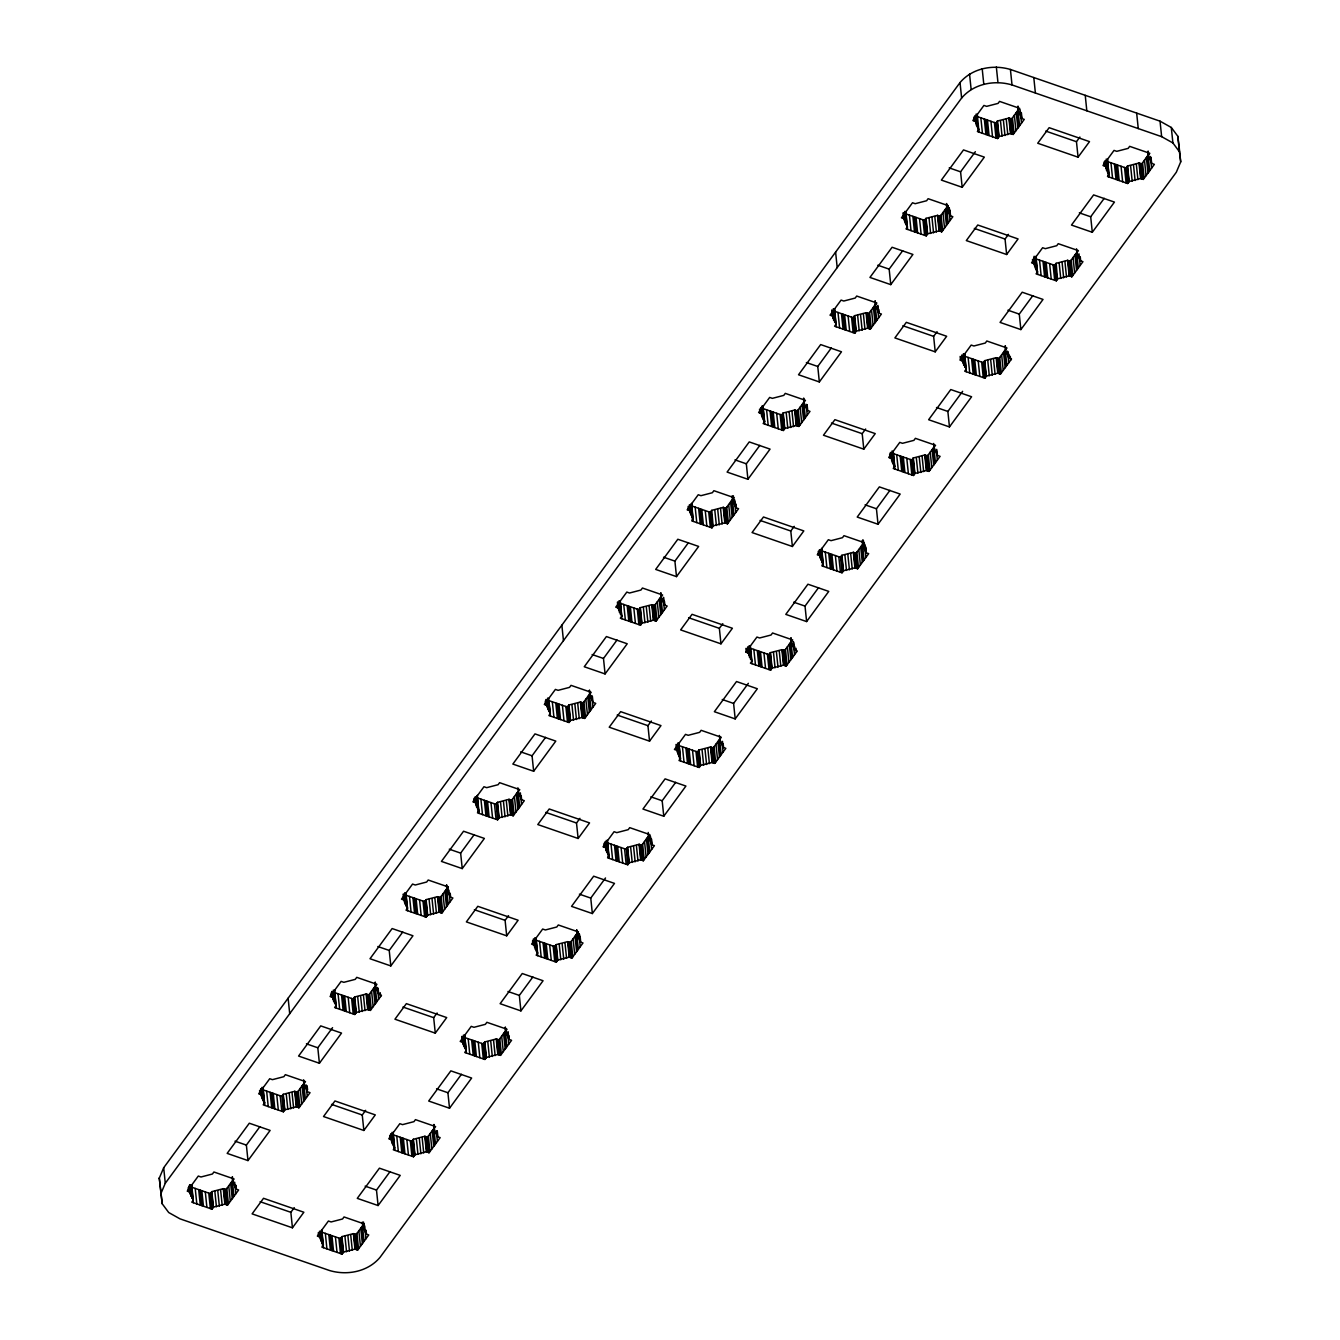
<?xml version="1.0" encoding="UTF-8"?>
<svg xmlns="http://www.w3.org/2000/svg" width="1340" height="1340" viewBox="0 0 1340 1340"><rect width="100%" height="100%" fill="white"/><g stroke="black" fill="none" stroke-linecap="round" stroke-linejoin="round"><path stroke-width="1.5" d="M159.292 1178.128L163.681 1167.76L960.026 82.561C972.187 68.189 992.84 64.27 1010.41 69.462L1160.038 121.17L1171.294 127.467L1177.81 136.245L1179.1 146.395L1180.707 161.872L1176.319 172.24L379.974 1257.439C367.813 1271.811 347.161 1275.73 329.59 1270.538L179.962 1218.831L168.706 1212.533L162.19 1203.755L159.292 1178.128L162.19 1203.755M160.901 1193.605L165.289 1183.254L961.634 98.038C973.778 83.666 994.448 79.747 1012.018 84.939L1161.646 136.663L1172.902 142.945L1179.418 151.738L1180.707 161.872M261.819 1089.035L263.076 1087.343L264.767 1105.383M405.183 893.696L405.92 892.675L407.528 908.168L406.037 910.178L426.204 917.146L427.695 915.136L426.087 899.643L437.527 896.678L440.224 897.616L441.831 913.093L439.118 912.155L427.695 915.136M548.529 698.341L550.355 713.5L548.881 715.527L569.048 722.495L570.522 720.468L568.931 704.991L580.371 702.026L583.068 702.947L584.659 718.441L581.962 717.503L570.522 720.468M761.773 407.745L763.03 406.037L764.621 421.514L763.147 423.541L783.314 430.508L784.788 428.482L783.197 413.005L794.637 410.04L797.333 410.961L798.925 426.455L796.228 425.517L784.788 428.482M976.039 115.759L977.279 114.051L978.987 132.09M191.52 1191.478L191.654 1184.66L193.261 1200.154L191.771 1202.164L211.938 1209.132L213.429 1207.122L211.82 1191.629L223.261 1188.664L225.958 1189.602L227.566 1205.079L224.869 1204.141L213.429 1207.122M336.189 1008.049L334.498 990.009L336.106 1005.486L334.615 1007.513L354.782 1014.481L356.272 1012.454L354.665 996.977L366.105 994.012L368.802 994.933L370.409 1010.427L367.696 1009.489L356.272 1012.454M621.877 618.745L620.186 600.688L621.777 616.182L620.303 618.192L640.47 625.16L641.944 623.15L640.353 607.656L651.793 604.692L654.49 605.63L656.081 621.107L653.384 620.169L641.944 623.15M836.143 326.759L834.452 308.703L836.043 324.196L834.569 326.206L854.736 333.174L856.21 331.164L854.619 315.671L866.042 312.706L868.755 313.644L870.347 329.121L867.65 328.183L856.21 331.164M211.938 1209.132L210.346 1193.655L211.82 1191.629M260.747 1088.934L261.618 1096.89L264.684 1102.82L263.193 1104.83L283.36 1111.815L284.851 1109.788L296.291 1106.823L298.988 1107.745L297.38 1092.268L294.683 1091.33L283.243 1094.311L281.769 1096.321L261.602 1089.353M354.782 1014.481L353.191 999.003L354.665 996.977M426.204 917.146L424.613 901.669L426.087 899.643M513.237 815.759L524.308 800.683L521.612 799.745L518.279 791.672L519.769 789.645L499.602 782.677L498.111 784.704L486.671 787.669L483.975 786.731L472.903 801.822L475.616 802.76L478.933 810.834L477.459 812.844L497.626 819.829L499.1 817.802L510.54 814.837L513.237 815.759L511.645 800.281L508.949 799.344L497.508 802.325L496.018 804.335L475.851 797.367M569.048 722.495L567.44 707.018L568.931 704.991M640.47 625.16L638.862 609.683L640.353 607.656M711.892 527.843L710.284 512.349L711.774 510.339L723.215 507.357L725.912 508.296L727.503 523.773L724.806 522.851L713.366 525.816L711.892 527.843L691.725 520.858L693.199 518.848L689.865 510.774L687.169 509.837L698.24 494.745L700.937 495.683L712.378 492.718L713.868 490.691L734.035 497.659L732.544 499.686L735.878 507.76L738.575 508.697L727.503 523.773M783.314 430.508L781.706 415.031L783.197 413.005M854.736 333.174L853.128 317.697L854.619 315.671M926.158 235.857L924.55 220.363L926.024 218.353L937.464 215.372L940.177 216.309L941.769 231.786L939.072 230.865L927.632 233.83L926.158 235.857L905.991 228.872L907.465 226.862L904.131 218.789L901.435 217.851L912.506 202.759L915.203 203.697L926.644 200.732L928.118 198.705L948.284 205.673L946.811 207.7L950.144 215.773L952.841 216.712L941.769 231.786M997.563 138.523L995.972 123.045L997.446 121.019L1008.886 118.054L1011.583 118.975L1013.191 134.469L1010.494 133.531L999.054 136.496L997.563 138.523L977.396 131.555L978.887 129.528L975.553 121.454L972.857 120.516L983.928 105.441L986.625 106.362L998.066 103.398L999.54 101.388L1019.707 108.356L1018.232 110.366L1021.566 118.439L1024.263 119.377L1013.191 134.469M247.984 1160.591L270.127 1130.407L249.307 1123.222L227.164 1153.388L247.984 1160.591L246.376 1145.097L259.91 1126.655M319.406 1063.256L341.533 1033.09L320.729 1025.887L298.585 1056.054L319.406 1063.256L317.798 1047.779L332.555 1027.663M390.828 965.922L412.954 935.755L392.134 928.553L370.007 958.736L390.828 965.922L389.22 950.445L402.754 932.003M462.233 868.605L484.377 838.421L463.556 831.236L441.43 861.402L462.233 868.605L460.642 853.111L474.176 834.669M533.655 771.27L555.798 741.104L534.978 733.901L512.851 764.068L533.655 771.27L532.064 755.794L545.598 737.352M605.077 673.936L627.221 643.769L606.4 636.567L584.257 666.75L605.077 673.936L603.486 658.459L617.02 640.018M676.499 576.619L698.643 546.435L677.822 539.25L655.679 569.416L676.499 576.619L674.908 561.125L688.425 542.683M747.921 479.284L770.065 449.118L749.244 441.915L727.101 472.082L747.921 479.284L746.33 463.807L759.847 445.366M819.343 381.95L841.486 351.784L820.666 344.581L798.523 374.764L819.343 381.95L817.752 366.473L831.269 348.031M890.765 284.633L912.909 254.449L892.088 247.264L869.945 277.43L890.765 284.633L889.157 269.139L902.691 250.697M962.187 187.298L984.331 157.132L963.51 149.929L941.367 180.096L962.187 187.298L960.579 171.822L975.352 151.705M225.958 1189.602L232.356 1180.875L233.964 1196.352M297.38 1092.268L303.778 1083.541L305.386 1099.034M368.802 994.933L375.2 986.223L376.808 1001.7M440.224 897.616L446.622 888.889L448.23 904.366M511.645 800.281L518.044 791.555M583.068 702.947L589.466 694.237L591.057 709.714M654.49 605.63L660.888 596.903L662.479 612.38M725.912 508.296L732.31 499.569M797.333 410.961L803.732 402.251L805.323 417.728M868.755 313.644L875.154 304.917L876.745 320.394M940.177 216.309L946.576 207.583M1011.583 118.975L1017.998 110.265L1019.589 125.742M227.566 1205.079L238.637 1189.987L235.941 1189.066L232.607 1180.976L234.081 1178.966L213.914 1171.998L212.44 1174.007L201 1176.989L198.303 1176.051L187.232 1191.143L189.928 1192.064L193.261 1200.154M298.988 1107.745L310.059 1092.669L307.346 1091.732L304.029 1083.658L305.503 1081.631L285.336 1074.663L283.862 1076.69L272.422 1079.655L269.725 1078.717L258.654 1093.809L261.35 1094.747M370.409 1010.427L381.481 995.335L378.768 994.397L375.451 986.324L376.925 984.314L356.758 977.346L355.267 979.356L343.844 982.321L341.13 981.399L330.076 996.474L332.772 997.412L336.106 1005.486M441.831 913.093L452.887 898.001L450.19 897.08L446.856 888.99L448.347 886.979L428.18 880.012L426.69 882.022L415.266 885.003L412.553 884.065L401.481 899.157L404.194 900.078L407.528 908.168M584.659 718.441L595.731 703.349L593.034 702.411L589.701 694.338L591.191 692.328L571.024 685.36L569.534 687.37L558.093 690.335L555.396 689.413L544.325 704.488L547.021 705.426L550.355 713.5M656.081 621.107L667.153 606.015L664.456 605.094L661.122 597.004L662.613 594.994L642.446 588.025L640.956 590.035L629.515 593.017L626.819 592.079L615.747 607.171L618.444 608.092L621.777 616.182M798.925 426.455L809.996 411.363L807.3 410.425L803.966 402.352L805.457 400.342L785.274 393.374L783.799 395.384L772.359 398.349L769.663 397.427L758.591 412.502L761.288 413.44L764.621 421.514M870.347 329.121L881.419 314.029L878.722 313.108L875.389 305.017L876.863 303.007L856.696 296.04L855.221 298.05L843.781 301.031L841.085 300.093L830.013 315.185L832.71 316.106L836.043 324.196M292.438 1227.809L303.862 1212.231L263.528 1198.295L252.104 1213.873L292.438 1227.809L290.847 1212.315L294.264 1207.658M363.86 1130.474L375.284 1114.897L334.95 1100.961L323.526 1116.538L363.86 1130.474L362.252 1114.997L365.686 1110.324M435.282 1033.14L446.706 1017.579L406.372 1003.643L394.948 1019.204L435.282 1033.14L433.674 1017.663L437.108 1012.99M506.704 935.823L518.128 920.245L477.794 906.309L466.37 921.887L506.704 935.823L505.096 920.329L508.53 915.672M578.126 838.488L589.55 822.911L549.216 808.975L537.792 824.552L578.126 838.488L576.518 823.011L579.952 818.338M649.548 741.154L660.972 725.593L620.638 711.657L609.214 727.218L649.548 741.154L647.94 725.677L651.374 721.004M720.97 643.837L732.394 628.259L692.06 614.323L680.636 629.9L720.97 643.837L719.362 628.343L722.796 623.686M792.392 546.502L803.816 530.925L763.482 516.989L752.058 532.566L792.392 546.502L790.784 531.025L794.218 526.352M863.798 449.168L875.238 433.607L834.904 419.671L823.464 435.232L863.798 449.168L862.206 433.691L865.64 429.018M935.22 351.851L946.66 336.273L906.326 322.337L894.885 337.915L935.22 351.851L933.628 336.357L937.062 331.7M1006.642 254.516L1018.082 238.939L977.748 225.003L966.308 240.58L1006.642 254.516L1005.05 239.039L1008.467 234.366M1078.063 157.182L1089.504 141.621L1049.153 127.685L1037.729 143.246L1078.063 157.182L1076.472 141.705L1079.889 137.032M391.933 1134.008L393.19 1132.3L394.881 1150.357M606.199 842.023L607.456 840.314L609.147 858.371M749.546 646.667L750.299 645.662L751.891 661.139L750.417 663.166L770.584 670.134L772.058 668.107L770.466 652.63L781.907 649.666L784.604 650.587L786.195 666.081L783.498 665.143L772.058 668.107M321.433 1234.508L321.767 1229.634L323.375 1245.111L321.885 1247.138L342.052 1254.106L343.543 1252.079L341.935 1236.602L353.375 1233.638L356.072 1234.559L357.68 1250.053L354.983 1249.115L343.543 1252.079M466.303 1053.022L464.611 1034.983L466.219 1050.459L464.729 1052.47L484.896 1059.454L486.387 1057.428L484.779 1041.95L496.219 1038.969L498.916 1039.907L500.524 1055.384L497.81 1054.463L486.387 1057.428M535.899 944.466L536.034 937.648L537.625 953.125L536.151 955.152L556.318 962.12L557.792 960.093L556.201 944.616L567.641 941.651L570.337 942.573L571.929 958.067L569.232 957.128L557.792 960.093M680.569 761.036L678.878 742.996L680.469 758.474L678.995 760.483L699.162 767.468L700.636 765.442L699.044 749.965L710.485 746.983L713.182 747.921L714.773 763.398L712.076 762.477L700.636 765.442M894.835 469.05L893.144 451.01L894.735 466.488L893.261 468.498L913.428 475.482L914.902 473.456L913.311 457.979L924.734 454.997L927.448 455.935L929.039 471.412L926.342 470.491L914.902 473.456M966.257 371.716L964.549 353.676L966.157 369.153L964.683 371.18L984.85 378.148L986.324 376.121L984.732 360.644L996.156 357.68L998.87 358.601L1000.461 374.095L997.764 373.156L986.324 376.121M1109.084 177.064L1107.393 159.024L1109.001 174.502L1107.51 176.511L1127.677 183.496L1129.168 181.47L1127.56 165.993L1139 163.011L1141.697 163.949L1143.305 179.426L1140.608 178.505L1129.168 181.47M342.052 1254.106L340.46 1238.612L341.935 1236.602M413.474 1156.772L411.882 1141.295L413.357 1139.268L424.797 1136.303L427.493 1137.241L429.102 1152.718L426.388 1151.78L414.965 1154.762L413.474 1156.772L393.307 1149.804L394.798 1147.794L391.732 1141.864L390.861 1133.908M484.896 1059.454L483.305 1043.96L484.779 1041.95M556.318 962.12L554.726 946.626L556.201 944.616M605.127 841.922L605.981 849.878L609.047 855.808L607.573 857.818L627.74 864.786L629.214 862.776L640.654 859.794L643.351 860.732L641.76 845.255L639.063 844.317L627.622 847.282L626.132 849.309L605.965 842.341M699.162 767.468L697.554 751.975L699.044 749.965M770.584 670.134L768.976 654.64L770.466 652.63M819.377 549.936L820.248 557.892L823.313 563.822L821.839 565.832L842.006 572.8L843.48 570.79L854.92 567.808L857.617 568.746L856.026 553.269L853.329 552.331L841.889 555.296L840.398 557.323L820.231 550.355M913.428 475.482L911.82 459.989L913.311 457.979M984.85 378.148L983.242 362.654L984.732 360.644M1056.272 280.814L1054.664 265.337L1056.138 263.31L1067.578 260.345L1070.275 261.283L1071.883 276.76L1069.186 275.822L1057.746 278.804L1056.272 280.814L1036.088 273.846L1037.579 271.836L1034.245 263.745L1031.549 262.824L1042.62 247.733L1045.317 248.671L1056.757 245.689L1058.231 243.679L1078.399 250.647L1076.925 252.657L1080.258 260.747L1082.955 261.668L1071.883 276.76M1127.677 183.496L1126.086 168.002L1127.56 165.993M378.098 1205.548L400.225 1175.381L379.421 1168.178L357.278 1198.362L378.098 1205.548L376.49 1190.071L390.024 1171.629M449.52 1108.23L471.647 1078.047L450.843 1070.861L428.7 1101.028L449.52 1108.23L447.912 1092.736L461.446 1074.295M520.925 1010.896L543.069 980.729L522.248 973.527L500.121 1003.694L520.925 1010.896L519.334 995.419L532.868 976.977M592.347 913.562L614.49 883.395L593.67 876.193L571.544 906.376L592.347 913.562L590.756 898.085L605.513 877.968M663.769 816.244L685.913 786.061L665.092 778.875L642.949 809.042L663.769 816.244L662.178 800.75L675.712 782.309M735.191 718.91L757.335 688.743L736.514 681.541L714.371 711.707L735.191 718.91L733.6 703.433L748.356 683.316M806.613 621.576L828.756 591.409L807.936 584.207L785.793 614.39L806.613 621.576L805.022 606.099L818.539 587.657M878.035 524.258L900.178 494.075L879.358 486.889L857.215 517.056L878.035 524.258L876.444 508.765L889.961 490.323M949.457 426.924L971.6 396.757L950.78 389.555L928.637 419.722L949.457 426.924L947.866 411.447L962.623 391.33M1020.879 329.59L1043.023 299.423L1022.202 292.221L1000.059 322.404L1020.879 329.59L1019.271 314.113L1032.805 295.671M1092.301 232.272L1114.445 202.089L1093.624 194.903L1071.481 225.07L1092.301 232.272L1090.693 216.778L1104.227 198.337M356.072 1234.559L362.47 1225.849L364.078 1241.326M427.493 1137.241L433.892 1128.514L435.5 1143.992M498.916 1039.907L505.314 1031.18L506.922 1046.674M570.337 942.573L576.736 933.863L578.344 949.34M641.76 845.255L648.158 836.529L649.766 852.006M713.182 747.921L719.58 739.194L721.171 754.688M784.604 650.587L791.002 641.877L792.593 657.354M856.026 553.269L862.424 544.543M927.448 455.935L933.846 447.208L935.437 462.702M998.87 358.601L1005.268 349.891L1006.859 365.368M1070.275 261.283L1076.69 252.556M1141.697 163.949L1148.095 155.222L1149.703 170.716M357.68 1250.053L368.751 1234.961L366.038 1234.023L362.721 1225.949L364.195 1223.939L344.028 1216.955L342.554 1218.981L331.114 1221.946L328.417 1221.025L317.346 1236.1L320.042 1237.038L323.375 1245.111M429.102 1152.718L440.173 1137.626L437.46 1136.705L434.143 1128.615L435.617 1126.605L415.45 1119.637L413.976 1121.647L402.536 1124.629L399.822 1123.691L388.767 1138.782L391.464 1139.703M500.524 1055.384L511.579 1040.309L508.882 1039.371L505.548 1031.298L507.039 1029.271L486.872 1022.303L485.381 1024.33L473.958 1027.294L471.244 1026.356L460.19 1041.448L462.886 1042.386L466.219 1050.459M571.929 958.067L583 942.975L580.304 942.037L576.971 933.963L578.461 931.953L558.294 924.969L556.803 926.995L545.363 929.96L542.667 929.039L531.595 944.114L534.308 945.052L537.625 953.125M643.351 860.732L654.423 845.641L651.726 844.719L648.393 836.629L649.883 834.619L629.716 827.651L628.226 829.661L616.785 832.643L614.089 831.705L603.017 846.796L605.73 847.718M714.773 763.398L725.844 748.323L723.148 747.385L719.815 739.312L721.305 737.285L701.138 730.317L699.648 732.344L688.207 735.308L685.51 734.37L674.439 749.462L677.135 750.4L680.469 758.474M786.195 666.081L797.267 650.989L794.57 650.051L791.236 641.977L792.727 639.967L772.56 632.982L771.069 635.009L759.629 637.974L756.933 637.053L745.861 652.128L748.558 653.066L751.891 661.139M929.039 471.412L940.111 456.337L937.414 455.399L934.08 447.326L935.554 445.299L915.388 438.331L913.913 440.357L902.473 443.322L899.776 442.384L888.705 457.476L891.401 458.414L894.735 466.488M1000.461 374.095L1011.533 359.003L1008.836 358.065L1005.502 349.991L1006.976 347.981L986.809 340.997L985.336 343.023L973.895 345.988L971.199 345.067L960.127 360.142L962.824 361.08L966.157 369.153M1143.305 179.426L1154.376 164.351L1151.68 163.413L1148.347 155.339L1149.821 153.313L1129.653 146.345L1128.179 148.371L1116.739 151.336L1114.043 150.398L1102.971 165.49L1105.668 166.428L1109.001 174.502M857.617 568.746L868.688 553.655L865.992 552.733L862.659 544.643L864.149 542.633L843.982 535.665L842.492 537.675L831.051 540.656L828.355 539.719L817.283 554.81L819.98 555.731M1045.736 131.086L1076.472 141.705M975.805 116.061L995.972 123.045M1107.493 161.587L1126.086 168.002M949.223 167.885L960.579 171.822M1079.337 212.859L1090.693 216.778M974.314 228.42L1005.05 239.039M904.383 213.395L924.55 220.363M1034.497 258.369L1054.664 265.337M877.817 265.22L889.157 269.139M1007.931 310.193L1019.271 314.113M902.892 325.737L933.628 336.357M834.535 311.265L853.128 317.697M964.649 356.239L983.242 362.654M806.395 362.554L817.752 366.473M936.509 407.511L947.866 411.447M831.47 423.072L862.206 433.691M763.113 408.6L781.706 415.031M893.227 453.573L911.82 459.989M734.973 459.871L746.33 463.807M865.087 504.845L876.444 508.765M760.048 520.406L790.784 531.025M690.117 505.381L710.284 512.349M663.551 557.206L674.908 561.125M793.665 602.179L805.022 606.099M688.626 617.723L719.362 628.343M620.269 603.251L638.862 609.683M750.383 648.225L768.976 654.64M592.129 654.54L603.486 658.459M722.243 699.497L733.6 703.433M617.204 715.058L647.94 725.677M548.847 700.586L567.44 707.018M678.961 745.559L697.554 751.975M520.707 751.857L532.064 755.794M650.821 796.831L662.178 800.75M545.799 812.392L576.518 823.011M449.285 849.192L460.642 853.111M579.399 894.165L590.756 898.085M474.377 909.709L505.096 920.329M406.02 895.237L424.613 901.669M534.543 939.658L554.726 946.626M377.863 946.526L389.22 950.445M507.977 991.483L519.334 995.419M402.955 1007.044L433.674 1017.663M334.598 992.572L353.191 999.003M464.712 1037.545L483.305 1043.96M306.441 1043.843L317.798 1047.779M436.555 1088.817L447.912 1092.736M331.533 1104.378L362.252 1114.997M393.29 1134.863L411.882 1141.295M235.019 1141.178L246.376 1145.097M365.133 1186.151L376.49 1190.071M260.111 1201.695L290.847 1212.315M190.18 1186.687L210.346 1193.655M320.293 1231.644L340.46 1238.612M1177.81 136.245L1179.418 151.738M1171.294 127.467L1172.902 142.945M1160.038 121.17L1161.646 136.663M1151.01 157.383L1151.68 163.413M1150.407 156.495L1151.613 168.12M1148.179 151.152L1148.581 155.021M1147.945 151.47L1148.347 155.339M1147.241 156.411L1148.832 171.889M1146.37 157.584L1147.978 173.061M1144.477 160.18L1146.069 175.657M1142.568 162.777L1144.176 178.254M1136.655 113.096L1138.263 128.573M1141.278 163.798L1142.886 179.292M1140.357 163.48L1141.948 178.957M1139.419 163.162L1141.027 178.639M1139 163.011L1140.608 178.505M1136.32 164.15L1137.928 179.627M1133.506 165.021L1135.097 180.515M1130.575 165.641L1132.166 181.135M1127.342 166.294L1128.933 181.788M1126.823 166.998L1128.431 182.475M1126.32 167.684L1127.911 183.178M1124.511 167.467L1126.102 182.944M1121.044 166.261L1122.635 181.738M1117.577 165.071L1119.168 180.548M1116.002 164.518L1117.594 179.995M1114.428 163.983L1116.019 179.46M1110.96 162.777L1112.552 178.254M1107.259 165.825L1108.264 175.507M1106.203 159.092L1107.611 172.642M1105.584 160.984L1106.589 170.649M1105.064 160.616L1105.936 168.572M1104.847 162.408L1105.249 166.277M1103.925 162.09L1104.311 165.959M1085.233 95.324L1086.824 110.801M1080.275 257.012L1080.677 260.881M1079.856 256.861L1080.258 260.747M1078.985 253.829L1080.191 265.437M1076.523 248.788L1078.281 268.034M1075.819 253.729L1077.41 269.223M1074.948 254.918L1076.556 270.395M1073.055 257.498L1074.647 272.991M1071.146 260.094L1072.754 275.588M1069.856 261.132L1071.464 276.609M1068.935 260.814L1070.526 276.291M1067.997 260.496L1069.605 275.973M1067.578 260.345L1069.186 275.822M1064.915 261.484L1066.506 276.961M1062.084 262.355L1063.675 277.849M1059.153 262.975L1060.744 278.452M1056.138 263.31L1057.511 279.105M1055.401 264.332L1057.009 279.809M1054.898 265.019L1056.49 280.495M1033.793 77.536L1035.385 93.029M1053.089 264.784L1054.68 280.278M1049.622 263.595L1051.23 279.072M1046.155 262.389L1047.763 277.882M1044.58 261.853L1046.172 277.33M1043.006 261.3L1044.597 276.794M1039.539 260.111L1041.13 275.588M1021.381 112.778L1021.985 118.59M1020.963 112.644L1021.566 118.439M1037.679 274.399L1035.971 256.342L1035.636 261.233M1020.896 112.426L1021.298 116.295M1035.753 256.66L1037.344 272.137M1020.092 109.595L1021.499 123.146M1036.44 268.972L1036.842 272.841M1034.782 256.426L1036.188 269.977M1033.961 256.375L1035.167 267.983M1018.065 106.178L1018.467 110.048M1017.831 106.496L1018.232 110.366M1033.709 258.168L1034.514 265.906M1033.425 259.742L1033.827 263.611M1032.504 259.407L1032.889 263.293M1017.127 111.438L1018.718 126.915M1016.256 112.61L1017.864 128.104M1010.41 69.462L1012.018 84.939M1014.363 115.207L1015.954 130.684M1012.454 117.803L1014.062 133.28M1011.164 118.841L1012.772 134.318M1010.243 118.506L1011.834 134M1009.305 118.188L1010.913 133.682M1008.886 118.054L1010.494 133.531M1006.223 119.176L1007.814 134.67M1003.392 120.064L1004.983 135.541M996.34 67L997.948 82.477M1000.461 120.684L1002.052 136.161M997.446 121.019L999.054 136.496M997.228 121.337L998.819 136.814M996.709 122.024L998.317 137.517M996.206 122.727L997.798 138.204M994.397 122.493L995.989 137.97M990.93 121.303L992.521 136.78M982.187 68.641L983.778 84.118M987.463 120.098L989.071 135.575M985.888 119.545L987.479 135.038M1010.26 356.306L1010.662 360.175M984.314 119.009L985.905 134.486M1008.852 354.346L1009.255 358.216M1008.166 352.052L1008.836 358.065M1007.563 351.164L1008.769 362.772M1005.335 345.804L1005.737 349.673M1005.1 346.122L1005.502 349.991M980.847 117.803L982.438 133.297M1004.397 351.063L1006.005 366.54M1003.526 352.236L1005.134 367.729M1001.633 354.832L1003.225 370.309M977.346 122.794L978.15 130.549M976.09 114.118L977.497 127.668M975.47 116.011L976.475 125.692M974.95 115.642L975.822 123.615M999.724 357.428L1001.332 372.905M974.733 117.434L975.135 121.303M969.54 73.968L971.131 89.445M973.812 117.116L974.197 120.985M998.434 358.467L1000.042 373.944M997.513 358.132L999.104 373.625M996.592 357.814L998.183 373.307M996.156 357.68L997.764 373.156M993.493 358.802L995.084 374.296M990.662 359.69L992.253 375.166M960.026 82.561L961.634 98.038M987.731 360.309L989.322 375.786M984.498 360.963L986.089 376.44M983.979 361.649L985.587 377.143M983.476 362.353L985.068 377.83M981.667 362.118L983.275 377.595M978.2 360.912L979.808 376.406M974.733 359.723L976.341 375.2M973.158 359.17L974.766 374.664M971.584 358.634L973.192 374.111M968.117 357.428L969.725 372.922M949.96 210.112L950.562 215.924M949.273 207.817L950.144 215.773M948.821 207.667L949.223 211.536M948.871 208.873L950.077 220.48M964.013 356.624L964.817 364.363M963.376 353.743L964.767 367.294M947.799 205.69L948.201 209.559M962.74 355.636L963.745 365.317M946.643 203.513L947.045 207.382M962.221 355.267L963.092 363.224M946.409 203.831L948.167 223.077M961.802 355.134L962.405 360.929M945.705 208.772L947.296 224.249M961.082 356.741L961.484 360.611M944.834 209.945L946.442 225.422M960.144 356.423L960.546 360.293M942.941 212.541L944.533 228.018M941.032 215.137L942.64 230.614M939.742 216.159L941.35 231.653M938.821 215.841L940.412 231.317M937.9 215.522L939.491 230.999M937.464 215.372L939.072 230.865M934.801 216.51L936.392 231.988M931.97 217.398L933.561 232.875M929.039 218.001L930.63 233.495M926.024 218.353L927.632 233.83M925.806 218.671L927.397 234.148M925.287 219.358L926.895 234.835M924.784 220.045L926.375 235.539M922.975 219.827L924.583 235.304M919.508 218.621L921.116 234.115M916.041 217.432L917.649 232.909M914.466 216.879L916.074 232.373M912.892 216.343L914.483 231.82M936.744 449.369L937.414 455.399M936.342 450.424L937.347 460.106M933.678 443.456L934.08 447.326M909.425 215.137L911.033 230.631M932.975 448.397L934.583 463.875M932.104 449.57L933.712 465.047M907.565 229.425L905.857 211.385L905.723 218.185M905.639 211.686L907.23 227.18M930.211 452.166L931.802 467.643M904.668 211.452L906.075 225.003M904.048 213.345L905.053 223.009M903.529 212.976L904.4 220.933M903.11 212.826L903.713 218.638M928.302 454.762L929.91 470.24M927.012 455.784L928.62 471.278M926.091 455.466L927.699 470.943M925.17 455.148L926.761 470.625M924.734 454.997L926.342 470.491M922.071 456.136L923.662 471.613M919.24 457.007L920.848 472.501M916.309 457.627L917.9 473.12M913.076 458.28L914.667 473.774M912.557 458.983L914.165 474.461M912.054 459.67L913.646 475.164M910.245 459.453L911.853 474.93M906.778 458.246L908.386 473.724M903.311 457.057L904.919 472.534M901.736 456.505L903.344 471.981M900.162 455.969L901.77 471.445M896.695 454.762L898.302 470.24M878.739 309.373L879.141 313.242M877.918 305.353L878.722 313.108M877.449 306.19L878.655 317.798M892.792 455.885L893.998 467.493M891.954 451.078L893.345 464.628M891.318 452.97L892.323 462.635M875.221 300.847L875.623 304.716M890.799 452.602L891.67 460.558M874.986 301.148L875.389 305.017M890.38 452.451L890.983 458.263M874.283 306.09L875.891 321.583M889.659 454.076L890.062 457.945M873.412 307.279L875.02 322.756M871.519 309.858L873.111 325.352M869.61 312.454L871.218 327.948M868.32 313.493L869.928 328.97M867.399 313.175L869.007 328.652M866.477 312.856L868.069 328.334M866.042 312.706L867.65 328.183M863.379 313.845L864.97 329.322M860.548 314.716L862.156 330.209M857.617 315.335L859.208 330.812M854.384 315.989L855.975 331.483M853.865 316.692L855.473 332.169M853.362 317.379L854.954 332.856M851.553 317.144L853.161 332.638M848.086 315.955L849.694 331.432M844.619 314.749L846.227 330.243M843.044 314.213L844.652 329.69M835.607 252.121L837.198 267.598M865.808 547.072L866.21 550.941M841.47 313.661L843.078 329.154M865.322 546.703L865.992 552.733M864.669 544.626L865.071 548.495M864.518 543.889L865.925 557.423M863.446 540.707L864.049 546.502M862.994 539.769L863.396 543.638M862.491 540.472L862.893 544.341M862.256 540.774L864.015 560.019M838.003 312.471L839.611 327.948M861.553 545.715L863.161 561.209M860.682 546.904L862.29 562.381M858.789 549.484L860.38 564.978M833.899 311.651L834.703 319.389M833.262 308.786L834.653 322.337M832.626 310.662L833.631 320.344M832.106 310.31L832.978 318.267M856.88 552.08L858.488 567.574M831.688 310.16L832.291 315.972M855.59 553.119L857.198 568.596M854.669 552.8L856.277 568.277M853.748 552.482L855.339 567.959M853.329 552.331L854.92 567.808M850.649 553.47L852.24 568.947M847.818 554.341L849.426 569.835M844.887 554.961L846.478 570.438M841.889 555.296L843.48 570.79M841.654 555.614L843.245 571.091M841.135 556.318L842.743 571.795M840.632 557.005L842.006 572.8M838.823 556.77L840.431 572.264M835.356 555.581L836.964 571.058M831.889 554.375L833.497 569.869M830.314 553.839L831.922 569.316M828.74 553.286L830.348 568.78M825.273 552.097L826.881 567.574M807.115 404.764L807.719 410.576M806.697 404.63L807.3 410.425M823.413 566.385L821.721 548.328L821.37 553.219M806.63 404.412L807.032 408.281M821.487 548.646L823.078 564.123M806.228 405.451L807.233 415.132M821.973 559.014L822.576 564.827M820.733 550.338L821.923 561.962M819.896 550.288L820.901 559.969M803.799 398.164L804.201 402.034M819.444 550.154L820.248 557.892M803.565 398.483L803.966 402.352M819.159 551.728L819.561 555.597M818.238 551.393L818.639 555.279M802.861 403.424L804.469 418.901M801.99 404.596L803.598 420.09M800.097 407.192L801.688 422.67M798.188 409.789L799.796 425.266M796.898 410.827L798.506 426.304M795.977 410.492L797.585 425.986M795.056 410.174L796.647 425.668M794.637 410.04L796.228 425.517M791.957 411.162L793.548 426.656M789.126 412.05L790.734 427.527M786.195 412.67L787.786 428.147M782.962 413.323L784.553 428.8M782.443 414.01L784.051 429.504M781.94 414.713L783.548 430.19M780.131 414.479L781.739 429.956M776.664 413.29L778.272 428.767M773.197 412.084L774.805 427.56M771.622 411.548L773.23 427.024M796.01 648.292L796.412 652.161M794.587 646.332L794.989 650.202M770.048 410.995L771.656 426.472M793.699 642.094L794.57 650.051M793.246 641.944L794.503 654.757M791.069 637.79L791.471 641.659M790.835 638.108L791.236 641.977M766.581 409.789L768.188 425.283M790.131 643.049L791.739 658.526M789.277 644.222L790.868 659.716M762.795 406.355L764.721 424.077M787.367 646.818L788.975 662.295M762.879 412.854L763.884 422.536M761.84 406.104L763.231 419.654M761.204 407.997L762.209 417.678M760.684 407.628L761.556 415.601M785.458 649.414L787.066 664.891M760.467 409.42L760.869 413.29M759.545 409.102L759.947 412.971M784.185 650.453L785.776 665.93M783.247 650.118L784.855 665.611M782.326 649.799L783.917 665.293M781.907 649.666L783.498 665.143M779.227 650.788L780.818 666.281M776.396 651.676L778.004 667.153M773.465 652.295L775.073 667.772M770.232 652.948L771.823 668.426M769.73 653.635L771.321 669.129M769.21 654.339L770.818 669.816M767.401 654.104L769.009 669.581M763.934 652.898L765.542 668.392M760.467 651.709L762.075 667.186M758.892 651.156L760.5 666.65M757.318 650.62L758.926 666.097M753.851 649.414L755.458 664.908M735.894 504.041L736.297 507.91M735.476 503.89L735.878 507.76M750.065 645.981L751.991 663.702M734.555 499.653L734.957 503.522M734.605 500.858L735.811 512.466M749.747 648.61L750.149 652.48M749.11 645.729L750.5 659.28M733.332 495.733L733.935 501.545M748.474 647.622L749.479 657.304M747.971 647.254L748.826 655.21M732.143 495.817L733.901 515.062M747.536 647.12L748.139 652.915M731.439 500.758L733.047 516.235M746.816 648.728L747.218 652.597M730.585 501.931L732.176 517.408M745.894 648.409L746.28 652.279M728.675 504.527L730.267 520.004M726.766 507.123L728.374 522.6M725.493 508.145L727.084 523.639M724.555 507.827L726.163 523.303M723.634 507.508L725.225 522.985M723.215 507.357L724.806 522.851M720.535 508.496L722.126 523.974M717.704 509.384L719.312 524.861M714.773 509.987L716.381 525.481M711.774 510.339L713.131 526.134M711.021 511.344L712.629 526.821M710.518 512.031L712.126 527.524M708.709 511.813L710.317 527.29M705.242 510.607L706.85 526.101M701.775 509.418L703.383 524.895M700.2 508.865L701.808 524.359M723.165 743.667L723.567 747.536M698.626 508.329L700.234 523.806M722.478 741.355L723.148 747.385M722.076 742.41L723.081 752.092M719.413 735.442L719.815 739.312M695.159 507.123L696.767 522.617M718.709 740.384L720.317 755.861M717.855 741.556L719.446 757.033M693.299 521.411L691.607 503.371L691.256 508.245M691.373 503.673L692.964 519.166M715.945 744.152L717.553 759.629M692.06 515.984L692.462 519.853M690.619 505.381L691.808 516.989M689.782 505.331L690.787 514.995M689.279 504.962L690.134 512.919M714.036 746.749L715.644 762.226M689.045 506.755L689.447 510.624M688.124 506.436L688.525 510.306M712.763 747.77L714.354 763.264M711.825 747.452L713.433 762.929M710.904 747.134L712.495 762.611M710.485 746.983L712.076 762.477M707.805 748.122L709.396 763.599M704.974 748.993L706.582 764.487M702.043 749.613L703.651 765.106M698.81 750.266L700.418 765.76M698.308 750.969L699.899 766.447M697.788 751.656L699.396 767.15M695.979 751.438L697.587 766.916M692.512 750.232L694.12 765.726M689.045 749.043L690.653 764.52M687.47 748.49L689.078 763.968M685.896 747.955L687.504 763.432M682.429 746.749L684.037 762.226M664.472 601.358L664.875 605.228M663.652 597.339L664.456 605.094M663.183 598.176L664.389 609.801M678.526 747.871L679.732 759.479M677.688 743.063L679.079 756.614M677.052 744.956L678.057 754.621M660.955 592.833L661.357 596.702M676.549 744.588L677.404 752.544M660.721 593.134L661.122 597.004M676.114 744.437L676.717 750.249M660.017 598.076L661.625 613.569M659.163 599.265L660.754 614.742M657.253 601.844L658.861 617.338M655.344 604.441L656.952 619.934M654.071 605.479L655.662 620.956M653.133 605.161L654.741 620.638M652.212 604.843L653.803 620.319M651.793 604.692L653.384 620.169M649.113 605.831L650.704 621.308M646.282 606.702L647.89 622.196M643.351 607.322L644.959 622.798M640.118 607.975L641.709 623.469M639.615 608.678L641.207 624.155M639.096 609.365L640.704 624.842M637.287 609.131L638.895 624.624M633.82 607.941L635.428 623.418M630.353 606.735L631.961 622.229M628.778 606.199L630.386 621.676M651.558 839.058L652.144 844.853M627.204 605.646L628.812 621.14M651.056 838.689L651.726 844.719M650.419 836.612L650.805 840.481M650.269 835.875L651.659 849.409M648.225 832.458L648.393 836.629M623.736 604.457L625.344 619.934M647.287 837.701L648.895 853.195M646.433 838.89L648.024 854.367M644.523 841.47L646.131 856.964M619.633 603.636L620.236 609.449M618.996 600.772L620.386 614.323M618.36 602.648L619.365 612.33M617.857 602.297L618.712 610.253M617.422 602.146L618.025 607.958M642.631 844.066L644.222 859.56M641.341 845.105L642.932 860.582M640.403 844.786L642.011 860.263M639.481 844.468L641.073 859.945M639.063 844.317L640.654 859.794M636.383 845.456L637.991 860.933M633.552 846.327L635.16 861.821M630.621 846.947L632.229 862.424M627.622 847.282L629.214 862.776M627.388 847.6L628.996 863.077M626.885 848.304L628.477 863.781M626.366 848.99L627.74 864.786M624.557 848.756L626.165 864.25M621.09 847.567L622.698 863.044M617.623 846.361L619.231 861.854M616.048 845.825L617.656 861.302M614.474 845.272L616.082 860.766M611.006 844.083L612.615 859.56M592.364 696.398L593.034 702.411M607.221 840.632L608.829 856.109M591.761 695.51L592.967 707.118M607.506 849.074L608.31 856.813M606.266 840.398L607.656 853.948M605.646 842.274L606.635 851.955M589.533 690.15L589.935 694.019M605.194 842.14L605.981 849.878M589.298 690.469L589.701 694.338M604.893 843.714L605.295 847.583M603.971 843.379L604.374 847.265M588.595 695.41L590.203 710.887M587.741 696.582L589.332 712.076M585.831 699.179L587.439 714.656M583.938 701.775L585.53 717.252M582.649 702.813L584.24 718.29M581.711 702.478L583.319 717.972M580.789 702.16L582.381 717.654M580.371 702.026L581.962 717.503M577.691 703.148L579.282 718.642M574.86 704.036L576.468 719.513M571.929 704.656L573.537 720.133M561.862 625.16L563.453 640.637M568.696 705.309L570.304 720.786M568.194 705.996L569.785 721.49M567.674 706.699L569.282 722.176M565.865 706.465L567.473 721.942M562.398 705.276L564.006 720.753M558.931 704.069L560.539 719.547M557.356 703.534L558.964 719.01M580.136 936.375L580.722 942.188M555.782 702.981L557.39 718.458M579.45 934.08L580.304 942.037M578.997 933.93L580.237 946.744M577.959 931.953L578.361 935.823M576.803 929.776L577.205 933.645M576.585 930.094L576.971 933.963M552.315 701.775L553.923 717.269M575.865 935.035L577.473 950.512M575.011 936.208L576.602 951.701M548.73 700.267L550.455 716.062M573.101 938.804L574.709 954.281M548.613 704.84L549.216 710.635M547.574 698.09L548.965 711.641M546.955 699.982L547.943 709.664M546.435 699.614L547.289 707.587M571.208 941.4L572.8 956.877M546 699.48L546.603 705.276M545.28 701.088L545.681 704.957M569.919 942.439L571.51 957.916M568.981 942.104L570.589 957.598M568.059 941.785L569.668 957.279M567.641 941.651L569.232 957.128M564.961 942.774L566.569 958.268M562.13 943.662L563.738 959.139M559.199 944.281L560.807 959.758M555.966 944.934L557.574 960.412M555.464 945.621L557.055 961.115M554.944 946.325L556.552 961.802M553.135 946.09L554.743 961.567M549.668 944.884L551.276 960.378M546.218 943.695L547.809 959.172M544.626 943.142L546.234 958.636M543.052 942.606L544.66 958.083M539.585 941.4L541.193 956.894M521.21 795.876L521.612 799.745M535.799 937.967L537.725 955.688M520.356 792.844L521.545 804.452M534.844 937.715L536.251 951.266M534.225 939.608L535.213 949.29M533.705 939.24L534.559 947.196M517.877 787.803L519.652 807.048M533.287 939.106L533.873 944.901M517.173 792.744L518.781 808.221M532.549 940.714L532.952 944.583M516.319 793.917L517.91 809.394M514.409 796.513L516.017 811.99M512.517 799.109L514.108 814.586M511.227 800.131L512.818 815.625M510.289 799.812L511.897 815.29M509.368 799.494L510.976 814.971M508.949 799.344L510.54 814.837M506.269 800.482L507.877 815.96M503.438 801.37L505.046 816.847M500.507 801.973L502.115 817.467M497.508 802.325L499.1 817.802M497.274 802.643L498.882 818.12M496.772 803.33L498.363 818.807M496.252 804.017L497.626 819.829M494.443 803.799L496.051 819.276M490.976 802.593L492.584 818.087M487.526 801.404L489.117 816.881M485.934 800.851L487.542 816.345M508.915 1035.652L509.317 1039.522M484.36 800.315L485.968 815.792M508.094 1031.632L508.882 1039.371M507.626 1032.453L508.815 1044.078M505.381 1027.11L505.783 1030.979M505.163 1027.428L505.548 1031.298M480.893 799.109L482.501 814.603M504.443 1032.37L506.051 1047.847M503.589 1033.542L505.18 1049.019M479.033 813.397L477.342 795.357L477.006 800.231M477.107 795.659L478.715 811.152M501.679 1036.138L503.287 1051.615M477.392 804.101L478.196 811.839M476.353 797.367L477.559 808.975M475.532 797.317L476.521 806.981M475.013 796.948L475.868 804.905M499.786 1038.735L501.378 1054.212M474.779 798.74L475.181 802.61M473.857 798.422L474.26 802.292M498.497 1039.756L500.088 1055.25M497.559 1039.438L499.167 1054.915M496.637 1039.12L498.245 1054.597M496.219 1038.969L497.81 1054.463M493.539 1040.108L495.147 1055.585M490.708 1040.979L492.316 1056.473M487.777 1041.599L489.385 1057.092M484.544 1042.252L486.152 1057.746M484.042 1042.956L485.633 1058.432M483.522 1043.642L485.13 1059.136M481.73 1043.425L483.321 1058.901M478.263 1042.219L479.854 1057.712M474.796 1041.029L476.387 1056.506M473.221 1040.476L474.812 1055.953M471.63 1039.941L473.238 1055.418M468.179 1038.735L469.77 1054.212M450.223 893.345L450.608 897.214M449.788 893.211L450.19 897.08M448.933 890.162L450.123 901.787M464.076 1037.914L464.863 1045.669M463.422 1035.05L464.829 1048.6M447.845 886.979L448.247 890.849M462.803 1036.942L463.791 1046.607M446.689 884.819L447.091 888.688M462.283 1036.574L463.137 1044.53M446.471 885.12L446.856 888.99M461.865 1036.423L462.451 1042.235M445.751 890.062L447.359 905.555M444.897 891.251L446.488 906.728M442.987 893.83L444.595 909.324M441.094 896.426L442.686 911.92M439.805 897.465L441.396 912.942M438.867 897.147L440.475 912.624M437.945 896.828L439.554 912.305M437.527 896.678L439.118 912.155M434.847 897.817L436.455 913.294M432.016 898.688L433.624 914.182M429.085 899.308L430.693 914.784M425.852 899.961L427.46 915.454M425.35 900.664L426.941 916.141M424.83 901.351L426.438 916.828M423.021 901.117L424.629 916.61M419.571 899.927L421.162 915.404M416.103 898.721L417.695 914.215M414.529 898.185L416.12 913.662M437.292 1131.044L437.895 1136.839M412.938 897.632L414.546 913.126M436.806 1130.675L437.46 1136.705M436.405 1131.73L437.393 1141.395M433.959 1124.444L434.361 1128.313M433.741 1124.746L434.143 1128.615M409.487 896.443L411.078 911.92M433.038 1129.687L434.629 1145.181M432.167 1130.876L433.758 1146.353M405.685 892.993L407.611 910.731M430.257 1133.456L431.865 1148.95M405.384 895.623L405.986 901.435M404.73 892.758L406.137 906.309M404.111 894.634L405.099 904.316M403.591 894.283L404.446 902.239M403.173 894.132L403.759 899.944M428.365 1136.052L429.956 1151.546M427.075 1137.091L428.666 1152.568M426.154 1136.772L427.745 1152.249M425.216 1136.454L426.824 1151.931M424.797 1136.303L426.388 1151.78M422.117 1137.442L423.725 1152.919M419.303 1138.313L420.894 1153.807M416.355 1138.933L417.963 1154.41M413.357 1139.268L414.965 1154.762M413.122 1139.586L414.73 1155.063M412.62 1140.29L414.211 1155.767M412.1 1140.976L413.708 1156.453M410.308 1140.742L411.899 1156.236M406.841 1139.553L408.432 1155.03M403.373 1138.347L404.965 1153.841M401.799 1137.811L403.39 1153.288M400.225 1137.258L401.816 1152.752M396.757 1136.069L398.349 1151.546M380.208 992.639L380.61 996.508M378.115 988.384L378.768 994.397M392.955 1132.618L394.362 1146.169M377.512 987.496L378.701 999.104M393.055 1139.117L394.044 1148.799M392 1132.384L393.407 1145.935M391.38 1134.26L392.369 1143.941M375.267 982.136L375.669 986.005M390.928 1134.126L391.732 1141.864M375.049 982.454L375.451 986.324M390.644 1135.7L391.046 1139.57M374.346 987.396L375.937 1002.873M389.706 1135.365L390.108 1139.251M373.475 988.568L375.066 1004.062M371.565 991.165L373.173 1006.642M369.673 993.761L371.264 1009.238M368.383 994.799L369.974 1010.276M367.462 994.464L369.053 1009.958M366.524 994.146L368.132 1009.64M366.105 994.012L367.696 1009.489M363.425 995.134L365.033 1010.628M360.611 996.022L362.202 1011.499M357.663 996.642L359.271 1012.119M354.43 997.295L356.038 1012.772M353.928 997.982L355.519 1013.475M353.408 998.685L355.016 1014.162M351.616 998.451L353.207 1013.928M348.149 997.262L349.74 1012.739M344.682 996.055L346.273 1011.533M343.107 995.52L344.698 1010.997M366.071 1230.304L366.473 1234.174M341.533 994.967L343.124 1010.444M365.653 1230.153L366.038 1234.023M364.731 1225.916L365.971 1238.729M363.509 1221.996L364.111 1227.809M362.319 1222.08L362.721 1225.949M338.065 993.761L339.656 1009.255M361.616 1227.021L363.207 1242.498M360.745 1228.194L362.353 1243.688M358.835 1230.79L360.443 1246.267M333.962 992.957L334.766 1000.695M333.308 990.076L334.715 1003.626M332.689 991.969L333.677 1001.65M332.169 991.6L333.04 999.573M356.942 1233.386L358.534 1248.863M331.75 991.466L332.353 997.262M331.014 993.074L331.416 996.943M355.653 1234.425L357.261 1249.902M354.732 1234.09L356.323 1249.583M353.793 1233.772L355.401 1249.265M353.375 1233.638L354.983 1249.115M350.695 1234.76L352.303 1250.254M347.881 1235.648L349.472 1251.125M344.933 1236.267L346.541 1251.744M341.7 1236.921L343.308 1252.398M341.197 1237.607L342.789 1253.101M340.695 1238.311L342.286 1253.788M338.886 1238.076L340.477 1253.553M335.419 1236.87L337.01 1252.364M331.952 1235.681L333.543 1251.158M330.377 1235.128L331.968 1250.622M328.803 1234.592L330.394 1250.069M325.335 1233.386L326.927 1248.88M307.178 1086.07L307.58 1089.939M306.692 1085.701L307.346 1091.732M321.533 1229.952L323.459 1247.674M306.09 1084.831L307.279 1096.438M322.236 1242.247L322.622 1246.116M320.779 1231.644L321.985 1243.252M319.959 1231.594L320.964 1241.275M303.627 1079.789L304.029 1083.658M319.439 1231.226L320.31 1239.182M319.222 1233.018L319.623 1236.887M302.924 1084.73L304.515 1100.207M318.284 1232.7L318.685 1236.569M302.053 1085.902L303.661 1101.38M300.143 1088.499L301.751 1103.976M298.25 1091.095L299.842 1106.572M288.117 998.2L289.708 1013.693M296.961 1092.117L298.569 1107.611M296.04 1091.799L297.631 1107.275M295.102 1091.48L296.709 1106.957M294.683 1091.33L296.291 1106.823M292.003 1092.469L293.611 1107.946M289.189 1093.356L290.78 1108.833M286.241 1093.959L287.849 1109.453M283.243 1094.311L284.851 1109.788M283.008 1094.629L284.616 1110.106M282.505 1095.316L284.097 1110.793M282.003 1096.003L283.36 1111.815M280.194 1095.785L281.785 1111.262M276.727 1094.579L278.318 1110.073M273.26 1093.39L274.851 1108.867M271.685 1092.837L273.276 1108.331M270.111 1092.301L271.702 1107.778M266.643 1091.095L268.234 1106.589M262.841 1087.645L264.449 1103.138M263.142 1096.087L263.93 1103.825M261.886 1087.41L263.293 1100.961M261.267 1089.303L262.272 1098.967M260.814 1089.152L261.618 1096.89M260.529 1090.726L260.932 1094.596M259.591 1090.408L259.993 1094.277M235.957 1185.331L236.359 1189.2M235.539 1185.197L235.941 1189.066M234.667 1182.148L235.857 1193.773M232.44 1176.805L232.825 1180.674M232.205 1177.106L232.607 1180.976M231.502 1182.048L233.093 1197.541M230.631 1183.237L232.239 1198.714M228.721 1185.816L230.329 1201.31M226.828 1188.413L228.42 1203.906M225.539 1189.451L227.147 1204.928M224.618 1189.133L226.209 1204.61M223.679 1188.814L225.287 1204.292M223.261 1188.664L224.869 1204.141M220.581 1189.803L222.189 1205.28M217.767 1190.674L219.358 1206.168M214.835 1191.293L216.427 1206.771M211.586 1191.947L213.194 1207.441M211.083 1192.65L212.692 1208.127M210.581 1193.337L212.172 1208.814M208.772 1193.102L210.363 1208.596M205.305 1191.913L206.896 1207.39M201.838 1190.707L203.429 1206.201M200.263 1190.171L201.854 1205.648M198.689 1189.619L200.28 1205.112M195.221 1188.429L196.812 1203.906M191.419 1184.979L193.345 1202.717M190.464 1184.744L191.871 1198.295M189.644 1184.694L190.85 1196.302M189.325 1186.269L190.196 1194.225M188.906 1186.118L189.51 1191.93M188.169 1187.743L188.572 1191.612M163.681 1167.76L165.289 1183.254"/></g></svg>
